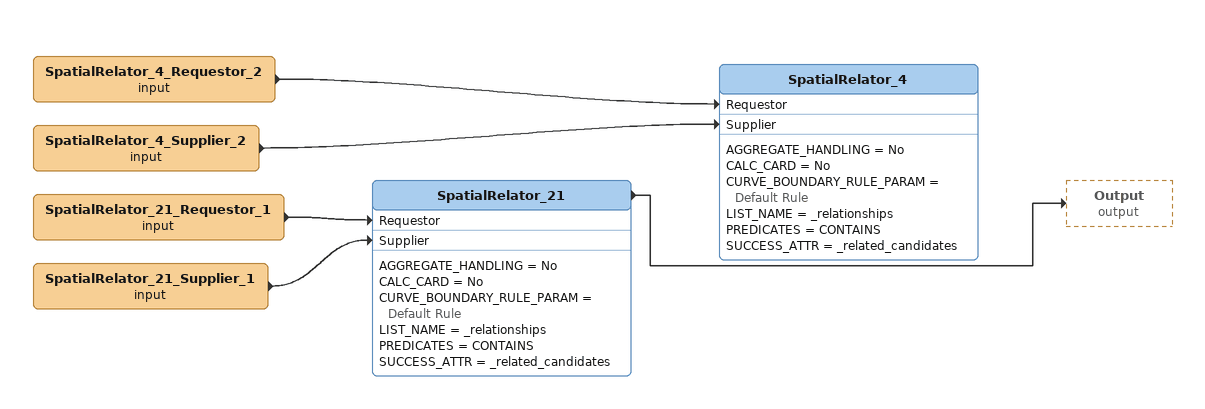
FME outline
SpatialRelator_4_Requestor_2 (input)
    -> SpatialRelator_4 [Requestor]
SpatialRelator_4_Supplier_2 (input)
    -> SpatialRelator_4 [Supplier]
SpatialRelator_4
    AGGREGATE_HANDLING = No
    CALC_CARD = No
    CURVE_BOUNDARY_RULE_PARAM = Default Rule
    LIST_NAME = _relationships
    PREDICATES = CONTAINS
    SUCCESS_ATTR = _related_candidates
SpatialRelator_21_Requestor_1 (input)
    -> SpatialRelator_21 [Requestor]
SpatialRelator_21_Supplier_1 (input)
    -> SpatialRelator_21 [Supplier]
SpatialRelator_21
    AGGREGATE_HANDLING = No
    CALC_CARD = No
    CURVE_BOUNDARY_RULE_PARAM = Default Rule
    LIST_NAME = _relationships
    PREDICATES = CONTAINS
    SUCCESS_ATTR = _related_candidates
    -> Output (output)
